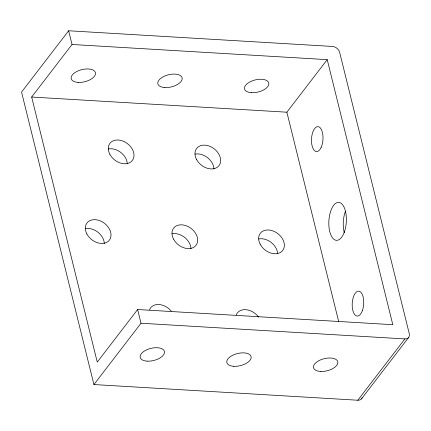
<?xml version="1.0" encoding="UTF-8"?>
<svg xmlns="http://www.w3.org/2000/svg" width="431" height="431" viewBox="0 0 431 431"><rect width="100%" height="100%" fill="white"/><g stroke="black" fill="none" stroke-linecap="round" stroke-linejoin="round"><path stroke-width="0.65" d="M357.795 400.232L404.876 338.917A6.519 4.789 37.5 0 0 409.294 333.777L339.633 52.275A6.519 4.789 37.5 0 0 332.495 46.451L68.631 30.768L21.55 92.083L93.931 384.549L357.795 400.232A6.519 4.789 37.5 0 0 362.121 397.786M72.025 44.479L327.221 59.645L392.813 324.694L137.618 309.528L97.261 362.083L31.668 97.034L72.025 44.479L68.631 30.768M338.728 321.758L286.868 112.2L327.221 59.645M93.931 384.549L141.007 323.234L137.618 309.528M361.48 398.869L408.561 337.554M31.668 97.034L286.868 112.2M141.007 323.234L404.876 338.917M344.283 232.772A19.007 8.733 -86.6 0 1 345.371 211.389M149.552 309.808A14.121 10.382 37.5 0 1 171.236 311.096M236.22 314.959A14.121 10.382 37.5 0 1 246.139 309.706A14.121 10.382 37.5 0 1 258.638 317.194M85.365 228.651A14.121 10.382 37.5 0 1 104.302 243.52M172.034 233.801A14.121 10.382 37.5 0 1 190.971 248.671M108.343 148.97A14.121 10.382 37.5 0 1 127.28 163.839M195.017 154.12A14.121 10.382 37.5 0 1 213.954 168.99M258.708 238.952A14.121 10.382 37.5 0 1 277.645 253.821M320.481 371.452A12.488 6.228 -13.9 0 0 337.807 361.948A12.488 6.228 -13.9 0 0 318.622 360.812A12.488 6.228 -13.9 0 0 320.481 371.452M233.812 366.302A12.488 6.228 -13.9 0 0 251.133 356.798A12.488 6.228 -13.9 0 0 231.953 355.661A12.488 6.228 -13.9 0 0 233.812 366.302M147.138 361.151A12.488 6.228 -13.9 0 0 164.464 351.648A12.488 6.228 -13.9 0 0 145.285 350.511A12.488 6.228 -13.9 0 0 147.138 361.151M251.494 92.697A12.488 6.228 -13.9 0 0 268.82 83.194A12.488 6.228 -13.9 0 0 249.641 82.052A12.488 6.228 -13.9 0 0 251.494 92.697M164.825 87.547A12.488 6.228 -13.9 0 0 182.151 78.043A12.488 6.228 -13.9 0 0 162.966 76.901A12.488 6.228 -13.9 0 0 164.825 87.547M78.151 82.391A12.488 6.228 -13.9 0 0 95.477 72.887A12.488 6.228 -13.9 0 0 76.298 71.751A12.488 6.228 -13.9 0 0 78.151 82.391M86.841 233.914A14.121 10.382 37.5 0 0 109.102 240.487A14.121 10.382 37.5 0 0 98.57 220.279A14.121 10.382 37.5 0 0 86.841 233.914M173.51 239.07A14.121 10.382 37.5 0 0 195.771 245.638A14.121 10.382 37.5 0 0 185.244 225.429A14.121 10.382 37.5 0 0 173.51 239.07M260.179 244.221A14.121 10.382 37.5 0 0 282.445 250.788A14.121 10.382 37.5 0 0 271.913 230.58A14.121 10.382 37.5 0 0 260.179 244.221M196.488 159.389A14.121 10.382 37.5 0 0 218.754 165.957A14.121 10.382 37.5 0 0 208.221 145.748A14.121 10.382 37.5 0 0 196.488 159.389M109.819 154.233A14.121 10.382 37.5 0 0 132.08 160.806A14.121 10.382 37.5 0 0 121.547 140.598A14.121 10.382 37.5 0 0 109.819 154.233M362.342 310.729A12.488 5.738 -86.6 0 0 359.012 291.194A12.488 5.738 -86.6 0 0 352.51 308.946A12.488 5.738 -86.6 0 0 362.342 310.729M344.267 232.201A19.007 8.733 -86.6 0 0 339.219 202.451A19.007 8.733 -86.6 0 0 329.306 229.443A19.007 8.733 -86.6 0 0 344.267 232.201M321.165 147.359A12.488 5.738 -86.6 0 0 318.951 126.881A12.488 5.738 -86.6 0 0 311.613 143.087A12.488 5.738 -86.6 0 0 321.165 147.359"/></g></svg>
